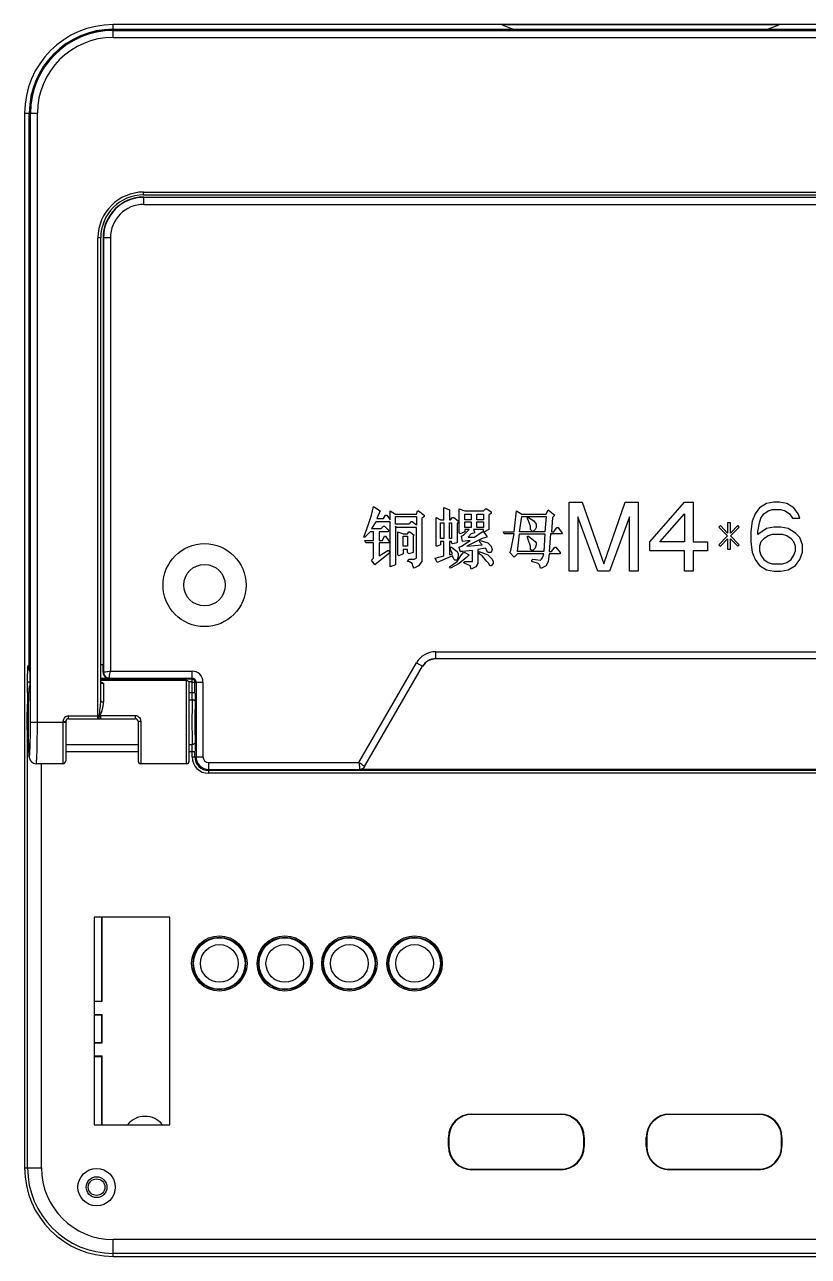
# Model space of a CAD drawing. Header units: millimetres. Extents: x -49 to 349, y -4 to 205.
# Drawn here: x 259.9 to 316.5, y 60.2 to 149.2 of the extents above; entities that cross this region are included whole.
import ezdxf

# ---------------------------------------------------------------- set-up
doc = ezdxf.new("R2010")
doc.units = ezdxf.units.MM
doc.header["$LTSCALE"] = 16.335
doc.layers.get('0').update_dxf_attribs({"linetype": 'CONTINUOUS'})
doc.layers.add('INTFCLR_7', color=7, linetype='CONTINUOUS')

msp = doc.modelspace()

# ---------------------------------------------------------------- linework, layer by layer
at = {"color": 7, "linetype": 'Continuous'}
for p, q in [((266.296, 148.32), (266.296, 149.243)), ((294.396, 149.243), (266.296, 149.243)), ((266.296, 148.907), (342.496, 148.907)), ((296.395, 148.855), (266.296, 148.855)), ((266.296, 148.82), (342.496, 148.82)), ((296.395, 148.855), (296.395, 148.855)), ((296.395, 148.855), (296.399, 148.855)), ((312.394, 148.855), (312.397, 148.855)), ((312.397, 148.855), (312.397, 148.855)), ((342.496, 148.855), (312.397, 148.855)), ((342.496, 149.243), (314.396, 149.243)), ((266.296, 148.32), (342.496, 148.32)), ((259.896, 142.843), (259.896, 66.643)), ((259.896, 142.843), (260.819, 142.843)), ((260.233, 102.987), (260.233, 142.843)), ((260.319, 98.843), (260.319, 142.843)), ((260.819, 98.843), (260.819, 142.843)), ((268.496, 136.943), (268.496, 137.143)), ((268.496, 137.143), (331.234, 137.143)), ((268.496, 136.943), (331.034, 136.943)), ((268.506, 136.783), (330.761, 136.783)), ((268.506, 136.257), (268.506, 136.757)), ((330.735, 136.757), (268.506, 136.757)), ((268.506, 136.257), (331.234, 136.257)), ((265.196, 99.089), (265.196, 133.843)), ((265.396, 133.843), (265.196, 133.843)), ((265.396, 100.392), (265.396, 133.843)), ((265.567, 133.844), (265.567, 102.987)), ((265.594, 133.844), (265.594, 102.443)), ((266.094, 133.844), (265.594, 133.844)), ((266.094, 133.844), (266.094, 102.53)), ((289.592, 103.93), (319.2, 103.93)), ((289.592, 103.93), (289.592, 103.431)), ((289.592, 103.431), (319.2, 103.431)), ((260.152, 102.946), (260.233, 102.987)), ((260.233, 102.987), (260.284, 102.987)), ((265.567, 102.987), (265.396, 102.987)), ((266.094, 102.53), (271.996, 102.53)), ((271.996, 101.747), (271.996, 102.53)), ((284.057, 95.93), (288.218, 103.137)), ((284.465, 95.637), (288.651, 102.887)), ((288.218, 103.137), (288.651, 102.887)), ((260.111, 100.979), (260.111, 101.747)), ((260.111, 101.747), (260.283, 101.747)), ((260.284, 101.942), (260.284, 101.942)), ((266.006, 101.987), (265.396, 101.987)), ((271.996, 101.947), (265.396, 101.947)), ((271.596, 101.843), (265.396, 101.843)), ((265.596, 101.624), (265.596, 100.295)), ((266.006, 102.031), (266.006, 101.987)), ((266.006, 102.031), (271.996, 102.031)), ((271.596, 95.843), (271.596, 101.843)), ((272, 101.747), (271.766, 101.747)), ((271.796, 96.043), (271.796, 101.643)), ((272, 100.979), (272, 101.747)), ((272, 101.743), (272.784, 101.743)), ((272.2, 100.979), (272.2, 101.743)), ((272.284, 101.743), (272.284, 96.343)), ((272.784, 101.743), (272.784, 96.343)), ((260.111, 100.979), (260.186, 100.979)), ((260.175, 100.74), (260.174, 100.718)), ((271.796, 100.979), (272.2, 100.979)), ((272, 100.943), (272, 100.979)), ((272.242, 100.94), (272.24, 100.942)), ((271.796, 100.458), (271.997, 100.458)), ((260.319, 98.843), (262.865, 98.843)), ((262.665, 98.889), (262.665, 95.843)), ((262.665, 98.889), (262.865, 98.889)), ((262.865, 98.889), (262.865, 96.043)), ((263.065, 99.089), (263.065, 99.289)), ((263.065, 99.289), (265.274, 99.289)), ((263.065, 99.089), (267.892, 99.089)), ((265.372, 99.32), (265.372, 99.089)), ((265.372, 99.32), (267.892, 99.32)), ((267.892, 99.32), (267.892, 99.089)), ((268.092, 98.889), (268.092, 96.043)), ((268.292, 98.892), (268.292, 95.843)), ((262.865, 97.229), (268.092, 97.229)), ((271.796, 97.229), (271.997, 97.229)), ((260.111, 66.643), (260.111, 96.708)), ((260.111, 96.708), (260.186, 96.708)), ((268.092, 96.708), (262.865, 96.708)), ((272.2, 96.708), (271.796, 96.708)), ((272, 96.343), (272, 96.708)), ((272, 96.343), (272.784, 96.343)), ((272.2, 96.343), (272.2, 96.708)), ((262.665, 95.843), (260.732, 95.843)), ((261.11, 66.643), (261.11, 95.843)), ((271.596, 95.843), (268.292, 95.843)), ((273.196, 95.93), (284.057, 95.93)), ((273.196, 95.147), (273.196, 95.93)), ((273.196, 95.431), (284.108, 95.431)), ((335.596, 95.347), (273.196, 95.347)), ((324.685, 95.413), (284.108, 95.413)), ((335.596, 95.147), (273.196, 95.147)), ((270.384, 84.747), (264.911, 84.747)), ((264.911, 84.747), (264.911, 69.747)), ((270.384, 69.747), (270.384, 84.747)), ((292.206, 70.528), (298.646, 70.528)), ((292.206, 70.528), (292.206, 70.493)), ((298.646, 70.493), (292.206, 70.493)), ((306.496, 70.528), (312.936, 70.528)), ((312.936, 70.493), (306.496, 70.493)), ((264.911, 69.747), (270.384, 69.747)), ((290.521, 68.183), (290.521, 68.843)), ((290.556, 68.843), (290.556, 68.183)), ((300.331, 68.843), (300.296, 68.843)), ((300.296, 68.183), (300.296, 68.843)), ((300.331, 68.843), (300.331, 68.183)), ((304.811, 68.183), (304.811, 68.843)), ((304.846, 68.843), (304.846, 68.183)), ((314.621, 68.843), (314.586, 68.843)), ((314.586, 68.183), (314.586, 68.843)), ((314.621, 68.843), (314.621, 68.183)), ((290.521, 68.183), (290.556, 68.183)), ((300.331, 68.183), (300.296, 68.183)), ((304.811, 68.183), (304.846, 68.183)), ((314.621, 68.183), (314.586, 68.183)), ((259.896, 66.643), (261.11, 66.643)), ((292.206, 66.533), (298.646, 66.533)), ((292.206, 66.498), (292.206, 66.533)), ((298.646, 66.498), (292.206, 66.498)), ((298.646, 66.498), (298.646, 66.533)), ((306.496, 66.533), (312.936, 66.533)), ((306.496, 66.498), (306.496, 66.533)), ((312.936, 66.498), (306.496, 66.498)), ((312.936, 66.498), (312.936, 66.533)), ((342.496, 61.457), (266.296, 61.457)), ((266.296, 60.243), (266.296, 61.457)), ((342.496, 60.457), (266.296, 60.457)), ((266.296, 60.243), (342.496, 60.243))]:
    msp.add_line(p, q, dxfattribs=at)
at = {"color": 4, "linetype": 'Continuous'}
for p, q in [((294.396, 149.243), (314.396, 149.243)), ((284.952, 113.791), (285.111, 114.426)), ((285.111, 114.426), (285.587, 114.108)), ((285.587, 114.108), (285.349, 113.553)), ((286.301, 113.473), (286.301, 114.108)), ((286.301, 114.108), (286.698, 113.87)), ((288.206, 113.87), (288.285, 114.108)), ((288.285, 114.108), (288.365, 114.108)), ((288.365, 114.108), (288.761, 113.791)), ((290.19, 113.473), (290.19, 114.346)), ((290.19, 114.346), (290.587, 114.188)), ((290.587, 114.188), (290.587, 113.473)), ((291.301, 112.521), (291.301, 114.267)), ((291.301, 114.267), (291.698, 114.108)), ((291.698, 114.108), (293.047, 114.108)), ((293.047, 114.108), (293.206, 114.267)), ((293.206, 114.267), (293.285, 114.267)), ((293.285, 114.267), (293.603, 114.029)), ((293.603, 113.949), (293.444, 113.791)), ((293.603, 114.029), (293.603, 113.949)), ((295.269, 112.6), (295.428, 114.108)), ((295.428, 114.108), (295.825, 113.87)), ((297.571, 113.87), (297.73, 114.188)), ((297.73, 114.188), (298.206, 113.791)), ((299.238, 114.743), (300.175, 114.743)), ((299.238, 109.743), (299.238, 114.743)), ((300.175, 114.743), (301.738, 110.275)), ((301.738, 110.275), (303.3, 114.743)), ((303.3, 114.743), (304.238, 114.743)), ((304.238, 114.743), (304.238, 109.743)), ((305.071, 111.871), (307.571, 114.743)), ((307.571, 114.743), (308.196, 114.743)), ((308.196, 114.743), (308.196, 111.871)), ((312.988, 114.318), (312.675, 113.892)), ((313.508, 114.637), (312.988, 114.318)), ((313.3, 113.892), (313.613, 114.105)), ((314.029, 114.743), (313.508, 114.637)), ((313.613, 114.105), (313.925, 114.211)), ((313.925, 114.211), (314.55, 114.211)), ((314.446, 114.743), (314.029, 114.743)), ((314.967, 114.637), (314.446, 114.743)), ((314.55, 114.211), (314.863, 114.105)), ((314.863, 114.105), (315.175, 113.892)), ((315.488, 114.318), (314.967, 114.637)), ((315.8, 113.892), (315.488, 114.318)), ((284.396, 112.203), (284.714, 113.076)), ((284.714, 113.076), (284.952, 113.791)), ((285.269, 113.315), (284.952, 112.838)), ((286.301, 113.315), (285.269, 113.315)), ((285.349, 113.553), (285.825, 113.553)), ((285.825, 113.553), (285.984, 113.791)), ((285.984, 113.791), (286.063, 113.791)), ((286.063, 113.791), (286.301, 113.473)), ((286.301, 110.061), (286.301, 113.315)), ((286.698, 113.87), (288.206, 113.87)), ((286.698, 113.711), (288.206, 113.711)), ((286.698, 113.156), (286.698, 113.711)), ((287.65, 113.156), (286.698, 113.156)), ((287.809, 113.315), (287.65, 113.156)), ((287.888, 113.315), (287.809, 113.315)), ((288.206, 113.076), (287.888, 113.315)), ((288.206, 113.711), (288.206, 113.076)), ((288.761, 113.711), (288.603, 113.553)), ((288.603, 113.553), (288.603, 110.457)), ((288.761, 113.791), (288.761, 113.711)), ((289.634, 111.569), (289.634, 113.632)), ((289.634, 113.632), (289.952, 113.473)), ((289.952, 113.473), (290.19, 113.473)), ((289.952, 113.235), (290.19, 113.235)), ((289.952, 112.124), (289.952, 113.235)), ((290.19, 113.235), (290.19, 112.124)), ((290.587, 113.473), (290.666, 113.473)), ((290.587, 113.235), (290.745, 113.235)), ((290.587, 112.124), (290.587, 113.235)), ((290.666, 113.473), (290.825, 113.632)), ((290.745, 113.235), (290.745, 112.124)), ((290.825, 113.632), (290.904, 113.632)), ((290.904, 113.632), (291.222, 113.394)), ((291.222, 113.315), (291.142, 113.156)), ((291.142, 113.156), (291.142, 111.807)), ((291.222, 113.394), (291.222, 113.315)), ((291.698, 113.87), (292.174, 113.87)), ((291.698, 113.473), (291.698, 113.87)), ((292.174, 113.473), (291.698, 113.473)), ((291.698, 113.315), (292.174, 113.315)), ((291.698, 112.918), (291.698, 113.315)), ((292.174, 113.87), (292.174, 113.473)), ((292.174, 113.315), (292.174, 112.918)), ((292.571, 113.87), (293.047, 113.87)), ((292.571, 113.473), (292.571, 113.87)), ((293.047, 113.473), (292.571, 113.473)), ((292.571, 113.315), (293.047, 113.315)), ((292.571, 112.918), (292.571, 113.315)), ((293.047, 113.87), (293.047, 113.473)), ((293.047, 113.315), (293.047, 112.918)), ((293.444, 113.791), (293.444, 112.759)), ((295.666, 112.6), (295.825, 113.711)), ((295.825, 113.87), (297.571, 113.87)), ((295.825, 113.711), (297.571, 113.711)), ((296.222, 113.632), (296.301, 113.632)), ((296.222, 113.553), (296.222, 113.632)), ((296.301, 113.394), (296.222, 113.553)), ((296.301, 113.632), (296.698, 113.394)), ((296.46, 112.997), (296.301, 113.394)), ((296.698, 113.394), (296.857, 113.156)), ((296.857, 113.156), (296.857, 112.918)), ((297.571, 113.711), (297.492, 112.6)), ((298.047, 113.632), (297.968, 112.6)), ((298.206, 113.791), (298.047, 113.632)), ((299.863, 113.679), (299.863, 109.743)), ((301.321, 109.743), (299.863, 113.679)), ((303.613, 113.679), (302.154, 109.743)), ((303.613, 109.743), (303.613, 113.679)), ((305.8, 111.871), (307.571, 113.892)), ((307.571, 113.892), (307.571, 111.871)), ((310.175, 113.041), (310.071, 112.935)), ((310.696, 112.509), (310.175, 113.041)), ((310.904, 113.254), (310.696, 113.254)), ((310.696, 113.254), (310.696, 112.509)), ((310.904, 112.509), (310.904, 113.254)), ((311.425, 113.041), (310.904, 112.509)), ((311.529, 112.935), (311.425, 113.041)), ((312.467, 113.36), (312.363, 112.615)), ((312.675, 113.892), (312.467, 113.36)), ((312.883, 112.615), (312.988, 113.254)), ((312.988, 113.254), (313.092, 113.573)), ((313.092, 113.573), (313.3, 113.892)), ((315.175, 113.892), (315.383, 113.573)), ((315.383, 113.573), (315.904, 113.573)), ((315.904, 113.573), (315.8, 113.892)), ((284.476, 112.203), (284.396, 112.203)), ((284.872, 112.6), (284.476, 112.203)), ((285.111, 112.6), (284.872, 112.6)), ((284.952, 112.838), (285.666, 112.838)), ((285.111, 111.965), (285.111, 112.6)), ((286.142, 112.6), (285.507, 112.6)), ((285.507, 112.6), (285.507, 111.965)), ((285.666, 112.838), (285.825, 112.997)), ((285.745, 111.965), (285.904, 112.283)), ((285.825, 112.997), (285.904, 112.997)), ((285.904, 112.997), (286.222, 112.68)), ((285.904, 112.283), (285.984, 112.283)), ((285.984, 112.283), (286.301, 111.807)), ((286.222, 112.68), (286.142, 112.6)), ((286.698, 112.997), (286.698, 110.219)), ((286.777, 112.918), (286.698, 112.997)), ((288.206, 112.918), (286.777, 112.918)), ((286.857, 112.6), (287.253, 112.442)), ((286.857, 110.934), (286.857, 112.6)), ((287.253, 112.442), (287.571, 112.442)), ((287.253, 112.283), (287.571, 112.283)), ((287.253, 111.569), (287.253, 112.283)), ((287.571, 112.442), (287.65, 112.6)), ((287.571, 112.283), (287.571, 111.569)), ((287.65, 112.6), (287.73, 112.6)), ((287.73, 112.6), (288.047, 112.362)), ((288.047, 112.362), (287.968, 112.283)), ((287.968, 112.283), (287.968, 111.092)), ((288.206, 110.696), (288.206, 112.918)), ((291.38, 112.442), (291.301, 112.521)), ((291.698, 112.6), (291.38, 112.442)), ((291.46, 112.283), (291.618, 112.362)), ((291.539, 111.886), (291.46, 112.283)), ((291.618, 112.362), (292.015, 112.759)), ((292.174, 112.918), (291.698, 112.918)), ((292.015, 112.759), (291.698, 112.759)), ((291.698, 112.759), (291.698, 112.6)), ((292.174, 112.442), (291.936, 112.203)), ((291.936, 112.203), (292.412, 112.203)), ((292.412, 112.521), (292.174, 112.442)), ((293.047, 112.759), (292.333, 112.759)), ((292.333, 112.759), (292.412, 112.6)), ((292.412, 112.203), (292.968, 112.6)), ((292.412, 112.6), (292.412, 112.521)), ((293.047, 112.918), (292.571, 112.918)), ((292.968, 112.6), (293.126, 112.6)), ((293.285, 112.203), (292.968, 112.124)), ((293.047, 112.6), (293.047, 112.759)), ((293.047, 112.6), (293.285, 112.283)), ((293.444, 112.759), (293.126, 112.6)), ((293.285, 112.283), (293.285, 112.203)), ((294.476, 112.6), (295.269, 112.6)), ((294.555, 112.442), (294.476, 112.6)), ((295.269, 112.442), (294.555, 112.442)), ((295.031, 111.251), (295.269, 112.442)), ((295.507, 111.172), (295.666, 112.442)), ((297.492, 112.6), (295.666, 112.6)), ((295.666, 112.442), (297.492, 112.442)), ((296.222, 112.283), (296.301, 112.283)), ((296.222, 112.203), (296.222, 112.283)), ((296.301, 111.965), (296.222, 112.203)), ((296.301, 112.283), (296.777, 111.886)), ((296.46, 112.759), (296.46, 112.997)), ((296.618, 112.6), (296.46, 112.759)), ((296.777, 112.759), (296.618, 112.6)), ((296.857, 112.918), (296.777, 112.759)), ((297.492, 112.442), (297.412, 111.172)), ((297.888, 112.442), (297.809, 111.172)), ((298.761, 112.442), (297.888, 112.442)), ((297.968, 112.6), (298.126, 112.6)), ((298.126, 112.6), (298.365, 112.918)), ((298.365, 112.918), (298.444, 112.918)), ((298.444, 112.918), (298.761, 112.442)), ((310.071, 112.935), (310.696, 112.296)), ((310.696, 112.296), (310.071, 111.658)), ((310.904, 112.296), (311.529, 112.935)), ((311.529, 111.658), (310.904, 112.296)), ((312.363, 112.615), (312.363, 111.871)), ((313.508, 112.828), (312.883, 112.403)), ((312.883, 112.403), (312.883, 112.615)), ((313.613, 112.296), (313.3, 112.084)), ((314.029, 112.935), (313.508, 112.828)), ((313.925, 112.403), (313.613, 112.296)), ((314.654, 112.403), (313.925, 112.403)), ((314.55, 112.935), (314.029, 112.935)), ((315.071, 112.828), (314.55, 112.935)), ((314.967, 112.296), (314.654, 112.403)), ((315.279, 112.084), (314.967, 112.296)), ((315.592, 112.509), (315.071, 112.828)), ((315.904, 112.19), (315.592, 112.509)), ((316.113, 111.658), (315.904, 112.19)), ((284.476, 111.965), (285.111, 111.965)), ((284.555, 111.807), (284.476, 111.965)), ((285.111, 111.807), (284.555, 111.807)), ((285.111, 110.696), (285.111, 111.807)), ((285.507, 111.965), (285.745, 111.965)), ((286.301, 111.807), (285.507, 111.807)), ((285.507, 111.807), (285.507, 110.854)), ((285.507, 110.854), (286.142, 111.251)), ((286.142, 111.251), (286.222, 111.251)), ((286.222, 111.251), (286.301, 111.092)), ((287.571, 111.569), (287.253, 111.569)), ((287.571, 111.33), (287.253, 111.33)), ((287.253, 111.33), (287.253, 111.013)), ((287.571, 111.092), (287.571, 111.33)), ((289.714, 111.569), (289.634, 111.569)), ((289.952, 111.648), (289.714, 111.569)), ((290.19, 112.124), (289.952, 112.124)), ((290.19, 111.886), (289.952, 111.886)), ((289.952, 111.886), (289.952, 111.648)), ((290.19, 110.854), (290.19, 111.886)), ((290.745, 112.124), (290.587, 112.124)), ((290.745, 111.886), (290.587, 111.886)), ((290.587, 111.886), (290.587, 110.934)), ((290.666, 111.489), (290.745, 111.489)), ((290.666, 111.33), (290.666, 111.489)), ((290.825, 111.013), (290.666, 111.33)), ((290.745, 111.807), (290.745, 111.886)), ((290.825, 111.727), (290.745, 111.807)), ((290.745, 111.489), (291.142, 111.172)), ((291.142, 111.807), (290.825, 111.727)), ((291.301, 111.489), (291.46, 111.569)), ((291.38, 111.172), (291.301, 111.489)), ((291.46, 111.569), (292.095, 111.965)), ((292.095, 111.965), (291.539, 111.886)), ((292.253, 111.251), (291.539, 111.172)), ((292.968, 112.124), (291.857, 111.569)), ((291.857, 111.569), (292.968, 111.648)), ((292.253, 110.457), (292.253, 111.251)), ((293.206, 111.41), (292.65, 111.33)), ((292.65, 111.33), (292.65, 110.299)), ((292.73, 111.886), (292.809, 111.965)), ((292.968, 111.648), (292.73, 111.886)), ((292.809, 111.965), (293.365, 111.807)), ((293.365, 111.092), (293.206, 111.41)), ((293.365, 111.807), (293.603, 111.569)), ((293.603, 111.569), (293.682, 111.33)), ((293.682, 111.33), (293.603, 111.092)), ((294.952, 111.092), (295.031, 111.251)), ((296.46, 111.569), (296.301, 111.965)), ((296.46, 111.33), (296.46, 111.569)), ((296.539, 111.251), (296.46, 111.33)), ((296.618, 111.251), (296.539, 111.251)), ((296.777, 111.41), (296.618, 111.251)), ((296.777, 111.886), (296.857, 111.807)), ((296.857, 111.648), (296.777, 111.41)), ((296.857, 111.807), (296.857, 111.648)), ((297.968, 111.172), (298.206, 111.489)), ((298.206, 111.489), (298.285, 111.489)), ((298.285, 111.489), (298.603, 111.092)), ((305.071, 111.232), (305.071, 111.871)), ((307.571, 111.871), (305.8, 111.871)), ((308.196, 111.871), (309.238, 111.871)), ((309.238, 111.871), (309.238, 111.232)), ((310.071, 111.658), (310.175, 111.552)), ((310.175, 111.552), (310.696, 112.084)), ((310.696, 112.084), (310.696, 111.339)), ((310.696, 111.339), (310.904, 111.339)), ((310.904, 112.084), (311.425, 111.552)), ((310.904, 111.339), (310.904, 112.084)), ((311.425, 111.552), (311.529, 111.658)), ((312.363, 111.871), (312.467, 111.126)), ((313.092, 111.871), (312.988, 111.552)), ((312.988, 111.552), (312.988, 111.232)), ((313.3, 112.084), (313.092, 111.871)), ((315.488, 111.871), (315.279, 112.084)), ((315.592, 111.552), (315.488, 111.871)), ((315.592, 111.232), (315.592, 111.552)), ((316.113, 111.126), (316.113, 111.658)), ((284.952, 110.537), (285.111, 110.696)), ((285.19, 110.219), (284.952, 110.537)), ((286.301, 111.092), (285.19, 110.219)), ((286.936, 110.854), (286.857, 110.934)), ((287.253, 111.013), (286.936, 110.854)), ((287.65, 111.013), (287.571, 111.092)), ((287.571, 110.457), (287.65, 110.616)), ((287.65, 110.457), (287.571, 110.457)), ((287.968, 111.092), (287.65, 111.013)), ((287.65, 110.616), (288.047, 110.616)), ((287.888, 110.299), (287.65, 110.457)), ((288.047, 110.616), (288.206, 110.696)), ((288.603, 110.457), (288.365, 110.14)), ((289.555, 110.696), (290.19, 110.854)), ((289.714, 110.378), (289.555, 110.696)), ((290.825, 110.854), (289.714, 110.378)), ((290.587, 110.934), (290.825, 111.013)), ((290.587, 110.061), (291.142, 110.457)), ((290.904, 110.616), (290.825, 110.854)), ((290.984, 110.537), (290.904, 110.616)), ((291.142, 110.537), (290.984, 110.537)), ((291.142, 111.172), (291.222, 111.013)), ((291.142, 110.457), (291.46, 110.934)), ((291.222, 110.854), (291.142, 110.537)), ((291.222, 111.013), (291.222, 110.854)), ((291.857, 110.775), (291.301, 110.299)), ((291.539, 111.172), (291.38, 111.172)), ((291.46, 110.934), (291.618, 111.092)), ((291.618, 111.092), (291.698, 111.092)), ((291.618, 110.378), (291.698, 110.457)), ((291.698, 110.299), (291.618, 110.378)), ((291.698, 111.092), (292.015, 110.934)), ((291.698, 110.457), (292.253, 110.457)), ((292.015, 110.934), (291.857, 110.775)), ((292.73, 111.172), (293.365, 110.934)), ((292.73, 111.013), (292.73, 111.172)), ((292.968, 110.854), (292.73, 111.013)), ((293.285, 110.457), (292.968, 110.854)), ((293.444, 110.299), (293.285, 110.457)), ((293.603, 111.092), (293.365, 111.092)), ((293.365, 110.934), (293.682, 110.616)), ((293.682, 110.616), (293.761, 110.457)), ((293.761, 110.457), (293.761, 110.299)), ((295.269, 110.775), (294.952, 111.092)), ((295.507, 111.013), (295.269, 110.775)), ((297.412, 111.172), (295.507, 111.172)), ((297.412, 111.013), (295.507, 111.013)), ((296.539, 110.537), (296.618, 110.616)), ((296.539, 110.457), (296.539, 110.537)), ((297.015, 110.299), (296.539, 110.457)), ((296.618, 110.616), (297.174, 110.537)), ((297.174, 110.537), (297.253, 110.616)), ((297.253, 110.616), (297.333, 110.775)), ((297.333, 110.775), (297.412, 111.013)), ((297.73, 110.457), (297.571, 110.14)), ((297.809, 111.013), (297.73, 110.457)), ((297.809, 111.172), (297.968, 111.172)), ((298.603, 111.013), (297.809, 111.013)), ((298.603, 111.092), (298.603, 111.013)), ((307.571, 111.232), (305.071, 111.232)), ((307.571, 109.743), (307.571, 111.232)), ((309.238, 111.232), (308.196, 111.232)), ((308.196, 111.232), (308.196, 109.743)), ((312.467, 111.126), (312.675, 110.594)), ((312.675, 110.594), (312.988, 110.169)), ((312.988, 111.232), (313.092, 110.913)), ((313.092, 110.913), (313.3, 110.594)), ((313.3, 110.594), (313.613, 110.381)), ((313.613, 110.381), (313.925, 110.275)), ((314.654, 110.275), (314.967, 110.381)), ((314.967, 110.381), (315.279, 110.594)), ((315.279, 110.594), (315.488, 110.913)), ((315.488, 110.913), (315.592, 111.232)), ((315.592, 110.169), (315.904, 110.594)), ((315.904, 110.594), (316.113, 111.126)), ((286.698, 110.219), (286.301, 110.061)), ((287.968, 110.061), (287.888, 110.299)), ((288.047, 109.981), (287.968, 110.061)), ((288.365, 110.14), (288.047, 109.981)), ((290.666, 109.981), (290.587, 110.061)), ((291.301, 110.299), (290.666, 109.981)), ((291.936, 110.219), (291.698, 110.299)), ((292.095, 110.14), (291.936, 110.219)), ((292.174, 109.902), (292.095, 110.14)), ((292.492, 110.061), (292.174, 109.902)), ((292.65, 110.299), (292.492, 110.061)), ((293.523, 110.14), (293.444, 110.299)), ((293.603, 110.14), (293.523, 110.14)), ((293.761, 110.299), (293.603, 110.14)), ((297.095, 110.219), (297.015, 110.299)), ((297.174, 109.981), (297.095, 110.219)), ((297.253, 109.981), (297.174, 109.981)), ((297.571, 110.14), (297.253, 109.981)), ((299.863, 109.743), (299.238, 109.743)), ((302.154, 109.743), (301.321, 109.743)), ((304.238, 109.743), (303.613, 109.743)), ((308.196, 109.743), (307.571, 109.743)), ((312.988, 110.169), (313.508, 109.85)), ((313.508, 109.85), (314.029, 109.743)), ((313.925, 110.275), (314.654, 110.275)), ((314.029, 109.743), (314.55, 109.743)), ((314.55, 109.743), (315.071, 109.85)), ((315.071, 109.85), (315.592, 110.169))]:
    msp.add_line(p, q, dxfattribs=at)
at = {"color": 7, "linetype": 'Continuous'}
for points in [[(312.394, 148.855), (307.144, 148.833), (301.628, 148.833), (296.399, 148.855)], [(260.284, 142.843), (260.284, 101.902), (260.283, 101.772), (260.282, 101.653), (260.28, 101.549), (260.277, 101.464), (260.275, 101.398), (260.272, 101.352), (260.271, 101.336)], [(260.28, 101.557), (260.245, 101.476), (260.224, 101.393), (260.213, 101.32), (260.204, 101.239), (260.196, 101.144), (260.189, 101.031), (260.182, 100.901), (260.175, 100.756), (260.172, 100.672)], [(265.426, 101.716), (265.44, 101.711), (265.436, 101.715), (265.407, 101.756), (265.396, 101.81)], [(260.172, 100.672), (260.164, 100.442), (260.159, 100.242)], [(260.159, 100.242), (260.153, 99.939), (260.149, 99.621), (260.146, 99.296), (260.145, 98.969), (260.145, 98.648), (260.146, 98.337), (260.149, 98.04), (260.153, 97.763), (260.158, 97.507), (260.164, 97.275), (260.17, 97.068), (260.177, 96.887), (260.184, 96.731), (260.192, 96.599), (260.2, 96.489), (260.209, 96.397), (260.221, 96.315), (260.238, 96.233), (260.283, 96.118), (260.384, 95.983), (260.539, 95.881), (260.732, 95.843)]]:
    msp.add_lwpolyline(points, dxfattribs=at)
for centre, radius in [((272.896, 108.743), 3), ((272.896, 108.743), 1.5), ((273.966, 81.408), 2), ((273.966, 81.408), 1.9), ((273.966, 81.408), 1.861), ((278.696, 81.408), 2), ((278.696, 81.408), 1.9), ((278.696, 81.408), 1.861), ((283.361, 81.408), 2), ((283.361, 81.408), 1.9), ((283.361, 81.408), 1.861), ((288.076, 81.408), 2), ((288.076, 81.408), 1.9), ((288.076, 81.408), 1.861), ((273.966, 81.408), 1.362), ((278.696, 81.408), 1.362), ((283.361, 81.408), 1.362), ((288.076, 81.408), 1.362), ((265.096, 65.243), 1.35), ((265.096, 65.243), 0.75)]:
    msp.add_circle(centre, radius, dxfattribs=at)
for centre, radius, start, end in [((266.296, 142.843), 6.4, 90, 180), ((266.296, 142.843), 6.064, 90, 180), ((266.296, 142.843), 6.012, 90, 180), ((266.296, 142.843), 5.977, 90, 180), ((304.396, 1393.561), 1244.732, 269.631717, 270.368283), ((266.296, 142.843), 5.477, 90, 180), ((268.496, 133.843), 3.3, 90, 180), ((268.496, 133.843), 3.1, 90, 180), ((268.506, 133.844), 2.939, 90, 180), ((268.506, 133.844), 2.913, 90, 180), ((268.506, 133.844), 2.413, 90, 180), ((289.592, 102.343), 1.587, 90, 150), ((289.592, 102.343), 1.087, 90, 150), ((289.592, 102.343), 1.07, 90, 150), ((261.24, 102.989), 1.007, 180.1131, 195.16046), ((266.006, 102.443), 0.413, 180, 270), ((271.996, 101.743), 0.787, 0, 90), ((241.127, 101.94), 19.158, 359.24607, 0.00408), ((271.596, 101.643), 0.2, 0, 90), ((271.996, 101.743), 0.287, 0, 90), ((349.46, 99.119), 89.369, 178.95484, 179.2012), ((338.032, 99.322), 77.939, 178.78225, 178.95105), ((287.544, 99.655), 27.39, 177.94492, 178.32728), ((282.618, 99.831), 22.461, 177.73517, 177.94293), ((274.215, 100.185), 14.05, 176.81128, 177.7366), ((260.725, 101.259), 0.471, 169.08556, 179.4349), ((232.567, 100.948), 39.433, 359.28711, 359.99197), ((357.252, 99.009), 97.161, 179.20048, 179.33488), ((294.122, 99.456), 33.971, 178.31565, 178.5028), ((444.407, 98.843), 172.418, 179.46345, 180.53655), ((263.065, 98.889), 0.4, 90, 180), ((263.065, 98.889), 0.2, 90, 180), ((267.892, 98.889), 0.2, 0, 90), ((234.066, 96.757), 37.933, 0.31722, 0.71209), ((226.13, 96.711), 45.869, 359.99636, 0.3204), ((273.196, 96.343), 1.197, 180, 270), ((273.196, 96.343), 0.997, 180, 270), ((273.196, 96.343), 0.913, 180, 270), ((273.196, 96.343), 0.413, 180, 270), ((262.665, 96.043), 0.2, 270, 0), ((268.292, 96.043), 0.2, 180, 270), ((271.596, 96.043), 0.2, 270, 0), ((284.108, 95.843), 0.413, 270, 330), ((284.108, 95.843), 0.43, 270, 330), ((292.206, 68.843), 1.685, 90, 180), ((292.206, 68.843), 1.65, 90, 180), ((298.646, 68.843), 1.685, 0, 90), ((298.646, 68.843), 1.65, 0, 90), ((306.496, 68.843), 1.685, 90, 180), ((306.496, 68.843), 1.65, 90, 180), ((312.936, 68.843), 1.685, 0, 90), ((312.936, 68.843), 1.65, 0, 90), ((292.206, 68.183), 1.685, 180, 270), ((292.206, 68.183), 1.65, 180, 270), ((298.646, 68.183), 1.685, 270, 0), ((298.646, 68.183), 1.65, 270, 0), ((306.496, 68.183), 1.685, 180, 270), ((306.496, 68.183), 1.65, 180, 270), ((312.936, 68.183), 1.685, 270, 0), ((312.936, 68.183), 1.65, 270, 0), ((266.296, 66.643), 6.4, 180, 270), ((266.296, 66.643), 6.186, 180, 270), ((266.296, 66.643), 5.186, 180, 270)]:
    msp.add_arc(centre, radius, start, end, dxfattribs=at)
at = {"color": 4, "linetype": 'Continuous'}
for start, end in [(247.38014, 249.72844), (290.27156, 292.61986)]:
    msp.add_arc((304.396, 173.243), 26, start, end, dxfattribs=at)
at = {"color": 7, "linetype": 'Continuous'}
for centre, major_axis, start_param, end_param in [((265.55, 102.987), (0, 1), -2.145743, -1.570796), ((272.24, 98.843), (0, 2.1), -0.000001, 3.141592), ((272.24, 98.843), (0, 2.1), -1.065436, -0.050855)]:
    msp.add_ellipse(centre, major_axis=major_axis, ratio=0.017455, start_param=start_param, end_param=end_param, dxfattribs=at)
for points, knots in [([(260.111, 101.747), (260.111, 101.824), (260.111, 101.975), (260.113, 102.195), (260.117, 102.399), (260.122, 102.577), (260.127, 102.708), (260.132, 102.795), (260.135, 102.846), (260.139, 102.886), (260.143, 102.917), (260.147, 102.934), (260.149, 102.945), (260.152, 102.946)], [0, 0, 0, 0, 0.192637, 0.378029, 0.549225, 0.699803, 0.824123, 0.874943, 0.917554, 0.951569, 0.976696, 0.992773, 1, 1, 1, 1]), ([(265.565, 102.443), (265.564, 102.374), (265.593, 102.243), (265.707, 102.095), (265.85, 102.009), (265.955, 101.988), (266.006, 101.987)], [0, 0, 0, 0, 0.297223, 0.551528, 0.781353, 1, 1, 1, 1]), ([(266.094, 102.531), (266.032, 102.514), (265.916, 102.49), (265.763, 102.463), (265.658, 102.451), (265.608, 102.443), (265.594, 102.443)], [0, 0, 0, 0, 0.37671, 0.699312, 0.918448, 1, 1, 1, 1]), ([(266.006, 102.031), (266.006, 102.044), (266.015, 102.095), (266.025, 102.2), (266.053, 102.353), (266.077, 102.469), (266.094, 102.53)], [0, 0, 0, 0, 0.081575, 0.300673, 0.623308, 1, 1, 1, 1]), ([(260.283, 101.688), (260.282, 101.65), (260.281, 101.578), (260.279, 101.478), (260.276, 101.403), (260.273, 101.352), (260.271, 101.32), (260.269, 101.294), (260.267, 101.273), (260.265, 101.257), (260.264, 101.249), (260.261, 101.24), (260.257, 101.245), (260.256, 101.253), (260.255, 101.259), (260.254, 101.264)], [0, 0, 0, 0, 0.241208, 0.456828, 0.63978, 0.717085, 0.784079, 0.840221, 0.885071, 0.918303, 0.939744, 0.949699, 0.955535, 0.971895, 1, 1, 1, 1]), ([(265.41, 101.743), (265.422, 101.714), (265.45, 101.678), (265.487, 101.654), (265.496, 101.649)], [0, 0, 0, 0, 0.743426, 1, 1, 1, 1]), ([(265.427, 101.729), (265.438, 101.727), (265.476, 101.719), (265.514, 101.708), (265.539, 101.695)], [0, 0, 0, 0, 0.282987, 1, 1, 1, 1]), ([(265.539, 101.695), (265.544, 101.692), (265.564, 101.681), (265.581, 101.666), (265.589, 101.653)], [0, 0, 0, 0, 0.291681, 1, 1, 1, 1]), ([(272.2, 101.743), (272.199, 101.795), (272.156, 101.903), (272.048, 101.947), (271.996, 101.947)], [0, 0, 0, 0, 0.499863, 1, 1, 1, 1]), ([(260.111, 100.979), (260.111, 100.965), (260.119, 100.909), (260.143, 100.856), (260.167, 100.82)], [0, 0, 0, 0, 0.238553, 1, 1, 1, 1]), ([(260.209, 101.257), (260.207, 101.239), (260.197, 101.142), (260.19, 101.045), (260.186, 100.966)], [0, 0, 0, 0, 0.186593, 1, 1, 1, 1]), ([(260.254, 101.264), (260.252, 101.276), (260.249, 101.296), (260.245, 101.319), (260.241, 101.332), (260.238, 101.338), (260.235, 101.342), (260.23, 101.344), (260.224, 101.333), (260.216, 101.307), (260.212, 101.278), (260.209, 101.257)], [0, 0, 0, 0, 0.203988, 0.350856, 0.403005, 0.441326, 0.466902, 0.48376, 0.531094, 0.63043, 1, 1, 1, 1]), ([(260.111, 96.708), (260.099, 97.265), (260.086, 98.408), (260.09, 99.551), (260.097, 100.137)], [0, 0, 0, 0, 0.487592, 1, 1, 1, 1]), ([(260.162, 100.343), (260.158, 100.173), (260.151, 99.814), (260.145, 99.259), (260.144, 98.68), (260.148, 98.111), (260.155, 97.657), (260.163, 97.322), (260.169, 97.1), (260.177, 96.903), (260.185, 96.732), (260.193, 96.609), (260.199, 96.525), (260.204, 96.474), (260.209, 96.432), (260.214, 96.397), (260.219, 96.372), (260.223, 96.356), (260.227, 96.347), (260.229, 96.344), (260.233, 96.343), (260.236, 96.345), (260.238, 96.349), (260.242, 96.358), (260.246, 96.374), (260.251, 96.401), (260.258, 96.453), (260.266, 96.539), (260.275, 96.667), (260.284, 96.824), (260.292, 97.01), (260.299, 97.221), (260.305, 97.455), (260.312, 97.803), (260.318, 98.268), (260.319, 98.648), (260.319, 98.843)], [0, 0, 0, 0, 0.078408, 0.165296, 0.255782, 0.344861, 0.427556, 0.465056, 0.499274, 0.529741, 0.556035, 0.577787, 0.586871, 0.594714, 0.601289, 0.606581, 0.610584, 0.613301, 0.614191, 0.6148, 0.615215, 0.615664, 0.616336, 0.617298, 0.620162, 0.624316, 0.629767, 0.644489, 0.664145, 0.688483, 0.717157, 0.749787, 0.7859, 0.824999, 0.910008, 1, 1, 1, 1]), ([(265.274, 99.289), (265.305, 99.473), (265.362, 99.839), (265.396, 100.209), (265.396, 100.392)], [0, 0, 0, 0, 0.504233, 1, 1, 1, 1]), ([(265.372, 99.32), (265.429, 99.483), (265.509, 99.726), (265.58, 100.054), (265.596, 100.216), (265.596, 100.295)], [0, 0, 0, 0, 0.514981, 0.762508, 1, 1, 1, 1]), ([(265.396, 100.392), (265.396, 100.362), (265.449, 100.32), (265.522, 100.301), (265.571, 100.295), (265.596, 100.295)], [0, 0, 0, 0, 0.383091, 0.673488, 1, 1, 1, 1]), ([(272.197, 100.354), (272.196, 100.385), (272.145, 100.429), (272.071, 100.452), (272.022, 100.458), (271.997, 100.458)], [0, 0, 0, 0, 0.39465, 0.681161, 1, 1, 1, 1]), ([(260.732, 95.843), (260.734, 95.843), (260.738, 95.849), (260.741, 95.86), (260.745, 95.878), (260.751, 95.916), (260.758, 95.981), (260.766, 96.08), (260.774, 96.206), (260.781, 96.356), (260.788, 96.531), (260.796, 96.807), (260.805, 97.197), (260.813, 97.709), (260.818, 98.265), (260.819, 98.648), (260.819, 98.843)], [0, 0, 0, 0, 0.001868, 0.005741, 0.011894, 0.020376, 0.044336, 0.077432, 0.119365, 0.169775, 0.228151, 0.293955, 0.445245, 0.617816, 0.805267, 1, 1, 1, 1]), ([(265.235, 99.115), (265.232, 99.111), (265.223, 99.099), (265.207, 99.089), (265.196, 99.089)], [0, 0, 0, 0, 0.306467, 1, 1, 1, 1]), ([(265.274, 99.289), (265.274, 99.255), (265.268, 99.196), (265.25, 99.137), (265.235, 99.115)], [0, 0, 0, 0, 0.561502, 1, 1, 1, 1]), ([(265.274, 99.289), (265.282, 99.291), (265.314, 99.303), (265.347, 99.313), (265.372, 99.32)], [0, 0, 0, 0, 0.242469, 1, 1, 1, 1]), ([(267.892, 99.32), (267.935, 99.32), (268.022, 99.305), (268.099, 99.261), (268.133, 99.234)], [0, 0, 0, 0, 0.500278, 1, 1, 1, 1]), ([(268.292, 98.892), (268.266, 98.892), (268.229, 98.892), (268.182, 98.891), (268.152, 98.891), (268.128, 98.891), (268.111, 98.89), (268.101, 98.89), (268.096, 98.889), (268.094, 98.889), (268.092, 98.889), (268.092, 98.889)], [0, 0, 0, 0, 0.381994, 0.555407, 0.706862, 0.831133, 0.923326, 0.956328, 0.980252, 0.994854, 1, 1, 1, 1]), ([(272.197, 97.333), (272.196, 97.301), (272.145, 97.257), (272.071, 97.234), (272.022, 97.229), (271.997, 97.229)], [0, 0, 0, 0, 0.394648, 0.68116, 1, 1, 1, 1]), ([(260.111, 96.708), (260.111, 96.721), (260.119, 96.777), (260.143, 96.83), (260.167, 96.866)], [0, 0, 0, 0, 0.238559, 1, 1, 1, 1]), ([(284.465, 95.637), (284.453, 95.644), (284.412, 95.672), (284.273, 95.766), (284.148, 95.857), (284.057, 95.931)], [0, 0, 0, 0, 0.081254, 0.299592, 1, 1, 1, 1]), ([(284.057, 95.93), (284.067, 95.868), (284.081, 95.751), (284.096, 95.598), (284.103, 95.494), (284.108, 95.444), (284.108, 95.431)], [0, 0, 0, 0, 0.378037, 0.700429, 0.918755, 1, 1, 1, 1])]:
    msp.add_open_spline(points, degree=3, knots=knots, dxfattribs=at)
for points in [[(260.152, 102.946), (260.152, 102.784), (260.194, 102.616), (260.271, 102.473)], [(265.496, 101.649), (265.527, 101.633), (265.562, 101.624), (265.596, 101.624)], [(265.589, 101.653), (265.593, 101.644), (265.596, 101.634), (265.596, 101.624)], [(268.133, 99.234), (268.178, 99.198), (268.216, 99.15), (268.243, 99.098)], [(268.243, 99.098), (268.275, 99.035), (268.292, 98.963), (268.292, 98.892)]]:
    msp.add_open_spline(points, degree=3, dxfattribs=at)
at = {"layer": 'INTFCLR_7', "color": 7, "linetype": 'Continuous'}
for p, q in [((341.494, 149.243), (267.298, 149.243)), ((259.896, 141.841), (259.896, 140.731)), ((259.896, 140.531), (259.896, 123.843)), ((259.896, 123.643), (259.896, 67.645)), ((265.446, 84.747), (265.446, 78.693)), ((265.48, 84.747), (265.48, 78.659)), ((264.911, 78.693), (265.446, 78.693)), ((265.48, 78.659), (264.911, 78.659)), ((265.446, 78.693), (265.48, 78.659)), ((264.911, 77.727), (265.48, 77.727)), ((264.911, 77.693), (265.446, 77.693)), ((265.446, 77.693), (265.48, 77.727)), ((265.446, 77.693), (265.446, 75.693)), ((265.48, 77.727), (265.48, 75.659)), ((264.911, 75.693), (265.446, 75.693)), ((265.48, 75.659), (264.911, 75.659)), ((265.446, 75.693), (265.48, 75.659)), ((264.911, 74.727), (265.48, 74.727)), ((264.911, 74.693), (265.446, 74.693)), ((265.446, 74.693), (265.48, 74.727)), ((265.446, 74.693), (265.446, 69.747)), ((265.48, 74.727), (265.48, 69.747)), ((267.298, 60.243), (341.494, 60.243))]:
    msp.add_line(p, q, dxfattribs=at)
msp.add_circle((265.096, 65.243), 0.6, dxfattribs=at)
msp.add_arc((268.596, 68.761), 1.6, 38.29895, 141.70017, dxfattribs=at)

doc.saveas('drawing.dxf')
